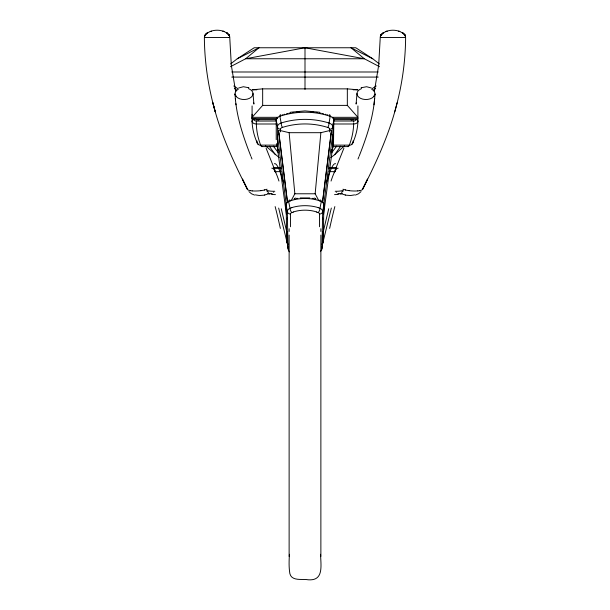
<?xml version="1.0" encoding="UTF-8"?>
<svg xmlns="http://www.w3.org/2000/svg" width="610" height="610" viewBox="0 0 610 610"><rect width="100%" height="100%" fill="white"/><g stroke="black" fill="none" stroke-linecap="round" stroke-linejoin="round"><path stroke-width="0.91" d="M277.192 123.998L256.337 123.998A4.209 2.737 0 0 1 252.121 121.245A2.082 1.578 0 0 1 254.202 119.644A2.104 1.365 0 0 0 256.314 121.009L256.337 123.998A108.466 82.426 0 0 0 260.661 145.127L276.909 145.134M353.686 121.779L353.686 121.016A2.104 1.365 0 0 0 355.79 119.636A2.082 1.578 0 0 1 357.902 121.245A4.209 2.737 0 0 1 353.663 123.99L332.808 123.998M320.875 231.48L320.868 228.727M288.118 244.618A4.239 2.859 0.2 0 1 287.241 243.367L287.066 232.357A4.239 2.867 0 0 1 287.379 231.67M319.503 226.76L319.533 214.072A2.882 1.723 0 0 0 318.306 212.646L316.582 212.051M331.337 208.063L322.827 242.894L322.949 232.41A4.239 2.867 0 0 0 322.4 231.373M289.132 228.727L289.125 231.48M353.678 122.945L353.663 123.96A108.466 82.426 0 0 1 349.339 145.127L333.09 145.134M380.96 37.515L380.243 37.515L378.673 65.3L374.311 91.691M357.948 121.245A97.097 73.787 0 0 1 352.999 142.374L353.076 140.971M405.612 37.53L405.62 37.53C405.444 62.594 401.662 87.588 394.777 111.676L394.746 111.813C387.175 138.699 375.424 164.151 362.736 188.947L367.578 179.065L362.637 189.268M322.827 242.894L322.766 243.298A4.239 2.859 -0.2 0 1 321.882 244.618M321.966 248.666L322.682 211.594L323.841 204.838L323.338 237.702L321.958 248.666A5.787 5.726 68.9 0 1 321.691 249.833L321.63 250.047M356.98 93.452L356.11 104.066L356.24 102.907M359.29 155.84C367.06 135.992 373.968 115.374 374.959 93.917M332.16 117.372A3.271 2.615 0 0 1 333.762 120.048L332.808 126.872L332.808 147.559L332.275 149.885M289.43 554.276C289.041 560.727 288.789 567.3 289.88 573.697C291.603 580.659 300.402 579.21 305.869 579.5C324.215 582.443 320.875 566.385 320.57 554.276M318.55 200.126L315.156 193.774L320.875 132.69L330.574 130.334M373.976 104.821L374.654 98.523M322.522 201.757L331.459 130.121M322.637 201.826L331.459 131.127M323.635 205.844L332.519 135.504A3.187 1.906 0 0 0 332.13 134.604M323.613 214.209L332.519 148.39L332.519 135.504M332.808 147.559L333.38 143.952M333.51 143.152L333.83 120.056A6.451 3.995 4.6 0 0 331.329 116.731C314.905 110.784 296.468 110.86 279.883 116.213M332.793 126.872A6.397 3.965 4.6 0 0 329.072 123.037L330.185 116.235M204.48 36.409C208.833 28.182 225.41 28.098 229.688 36.463L229.055 34.846L229.688 36.463M204.396 36.882L205.372 34.442L207.606 32.604L205.372 34.442L204.434 36.47M319.548 200.354A3.325 1.548 -66.8 0 1 321.302 201.62L319.968 208.269A3.309 1.487 -68 0 1 318.145 212.608M324.162 206.462L324.505 204.952M328.729 208.757L322.995 232.867M380.312 36.463L380.945 34.846L380.312 36.463C384.605 28.091 401.235 28.167 405.566 36.47L404.918 34.854L405.566 36.47M394.746 111.813L397.209 102.602M343.903 148.192L334.143 172.546M358.017 159.004L358.97 156.633M353.015 142.443L352.603 143.114A6.763 5.055 4.6 0 1 352.275 143.51M291.45 200.126L294.844 193.774L289.125 132.69L279.426 130.334M330.856 157.555L334.631 154.734L340.685 146.186M331.535 152.881L336.712 146.125M373.945 96.105L375.15 94.641M353.19 89.8L357.917 89.8L347.334 88.869L262.666 88.869L262.666 105.385L252.083 117.318L277.596 117.318M361.044 191.631L358.489 193.797L355.424 195.07M334.631 154.734L344.513 145.798M373.328 90.219L375.554 88.427M230.641 63.936L237.267 58.758L254.202 47.755L355.798 47.755L372.733 58.758L379.359 63.936M372.26 88.587L376.217 85.972M230.466 66.704L245.662 58.758L259.029 47.755L237.267 58.758M238.655 88L243.39 86.727L248.705 87.733M361.295 87.733L366.61 86.727L371.345 88M361.189 87.771L361.661 87.566M289.399 251.846A4.4 4.346 -70 0 1 288.454 250.024L288.294 249.841A5.787 5.742 43.9 0 1 288.034 248.666L287.318 211.594A5.62 3.576 -5.7 0 1 290.017 208.262L288.652 201.59L290.612 200.873M354.616 194.887L350.529 195.528L345.199 195.116M290.032 208.269L291.755 207.705M293.418 212.051L291.854 212.585A2.875 1.716 0 0 0 290.474 214.072L290.497 226.76M280.547 131.867L280.547 129.167A3.233 1.937 0 0 1 282.453 127.398C297.093 122.762 313.136 122.793 327.768 127.452A3.225 1.929 0 0 1 329.652 129.221L329.652 131.92M282.399 114.909L282.987 114.733M280.539 129.206A3.233 2.585 0 0 1 277.443 126.857A6.405 3.98 -5.2 0 1 281.149 122.984C296.643 118.149 313.586 118.165 329.072 123.045M294.256 199.195L294.844 199.028M385.985 31.491L387.129 31.171L386.618 31.316M210.214 31.491L211.373 31.171M284.168 114.383L284.763 114.222M286.57 113.75L287.783 113.452M294.211 198.494L295.911 198.075M343.026 191.38L341.958 191.639A4.453 1.54 84 0 1 340.342 193.881M342.172 193.538L337.696 193.965M296.628 198.57L297.878 198.311M289.003 113.178L290.238 112.919M264.656 190.038L260.981 190.633M359.61 190.686L361.044 190.32A11.834 3.042 5 0 0 362.714 188.78M372.733 58.758L350.971 47.755L364.338 58.758L305 47.755L245.662 58.758L364.338 58.758L379.534 66.704M351.551 119.789L357.917 118.607L333.35 118.607M264.801 195.116L259.471 195.528L255.384 194.887M290.421 112.255L305.008 110.89L319.587 112.255M292.587 112.492L293.456 112.354M300.196 197.937L309.804 197.937M296.971 111.897L299.632 111.653M262.666 88.869L252.083 89.8L256.81 89.8M351.017 119.873L353.686 119.636L333.685 119.636M357.796 190.915L355.683 191.006A11.735 2.699 3.7 0 1 348.989 190.655M247.363 189.268L242.422 179.065L247.263 188.947C234.575 164.151 222.825 138.699 215.254 111.813L215.223 111.676C208.33 87.588 204.571 62.594 204.365 37.53L229.756 37.515L231.327 65.3L235.689 91.691M405.398 37.53L380.243 37.515M231.747 71.995L378.253 71.995M231.747 77.081L378.253 77.081M262.666 105.385L347.334 105.385L357.917 117.318L332.404 117.318M252.083 105.934L252.083 118.607L277.596 118.607M276.315 119.636L256.314 119.636L258.983 119.873M256.314 121.077L276.315 121.016M333.685 121.016L353.686 121.016M289.125 132.69L320.875 132.69M261.583 146.613L277.71 146.613M332.458 146.613L348.417 146.613M273.814 167.552L280.425 167.552M329.575 167.552L336.186 167.552M281.286 168.543L274.241 168.604A4.232 4.14 -0.1 0 0 273.951 168.657M328.714 168.543L335.813 168.612A4.232 4.14 0.1 0 1 336.049 168.657M274.607 171.639L281.004 171.639M328.996 171.639L335.393 171.639M294.844 193.774L315.156 193.774M272.304 193.965L267.828 193.538M229.04 37.515L229.756 37.515M252.204 190.915L254.317 191.006A11.735 2.699 -3.7 0 0 261.011 190.655M310.376 111.653L313.037 111.897M349.019 190.633L345.344 190.038M316.552 112.354L317.421 112.492M252.083 118.607L258.465 119.789M312.122 198.311L313.372 198.57M250.39 190.686L248.956 190.32A11.834 3.042 -5 0 1 247.286 188.78M319.777 112.926L321.02 113.178M322.248 113.46L323.468 113.75M314.089 198.075L315.789 198.494M266.974 191.38L268.042 191.639A4.453 1.548 -84 0 0 269.658 193.881M254.576 195.07L251.511 193.797L248.956 191.631M399.146 31.316L399.786 31.491L398.627 31.171M325.282 114.23L325.877 114.398M315.156 199.028L315.744 199.195M224.015 31.491L222.871 31.171L223.382 31.316M327.067 114.749L327.661 114.924M318.252 207.705L319.968 208.269A5.62 3.576 5.7 0 1 322.644 211.586A3.256 2.6 -8.4 0 1 319.533 214.11M319.388 200.873L321.34 201.59M248.339 87.566L248.811 87.771M402.882 32.917L402.394 32.604L404.628 34.442L405.604 36.882M233.782 85.972L237.74 88.587M265.487 145.798L279.144 157.555M234.446 88.427L236.672 90.219M403.256 33.153L404.628 34.442L405.52 36.409M234.85 94.641L236.055 96.105M273.288 146.125L278.465 152.881M269.315 146.186L275.369 154.734M256.924 140.971L257.397 143.114A6.763 5.055 -4.6 0 0 257.725 143.51M275.857 172.546L266.097 148.192M251.03 156.633L251.983 159.004M250.71 155.84C242.948 135.992 236.024 115.381 235.041 93.917M215.223 111.676L212.791 102.602L215.254 111.813M278.663 208.063L287.173 242.864M287.005 232.867L281.271 208.757M285.495 204.952L285.838 206.462M281.149 122.984L279.883 116.213L278.732 116.716A6.451 4.018 -5.2 0 0 276.238 120.086L276.231 139.69M276.673 143.594L277.985 149.984A5.383 5.147 -42.2 0 0 278.572 151.089M276.231 120.086L277.397 126.865L277.481 148.39L286.387 214.209M288.042 248.666L286.662 237.702L286.159 204.838L287.318 211.594A3.256 2.6 8.4 0 0 290.467 214.11M286.364 205.844L277.481 135.504A3.187 1.906 0 0 1 278.999 133.895M278.541 130.121L287.478 201.757M278.541 131.127L287.363 201.826M253.76 102.907L253.89 104.066L253.02 93.452M235.902 103.662L236.024 104.821M235.346 98.523L235.468 99.697M357.917 105.934L357.895 121.245M347.334 88.869L347.334 105.385M322.682 217.8L322.682 219.577M320.875 235.079L320.875 556.442M305 47.755L305 89.411M289.125 235.079L289.125 556.442M287.318 217.8L287.318 219.577M252.105 114.222L252.105 121.245M267.096 189.222A17.72 5.513 -1.9 0 1 264.389 189.908M252.243 190.892A9.585 2.379 -4.4 0 1 250.443 190.671M269.01 193.446A12.017 4.171 -2.7 0 1 264.542 194.941M345.611 189.908A17.72 5.513 1.9 0 1 342.904 189.222M359.557 190.671A9.585 2.379 4.4 0 1 357.757 190.892M345.458 194.941A12.017 4.171 2.7 0 1 340.99 193.446M338.977 193.66A4.758 1.258 0 0 1 334.547 194.62M336.194 192.203A4.758 1.258 0 0 1 336.499 192.242M287.867 243.474A3.988 2.676 -8.4 0 1 286.761 242.048M286.997 242.002A3.241 2.539 0 0 1 287.47 240.058M323.239 242.048A3.988 2.676 8.4 0 1 322.133 243.474M322.53 240.058A3.241 2.539 0 0 1 323.003 242.002M321.317 249.963A4.4 4.079 -52.8 0 1 320.38 251.648M275.14 206.584A184.777 12.223 81.9 0 1 280.356 228.414M329.644 228.414A184.777 12.223 -81.9 0 1 334.86 206.584M275.453 194.62A4.758 1.258 0 0 1 271.023 193.66M273.501 192.242A4.758 1.258 0 0 1 273.806 192.203M276.299 120.071A3.271 2.623 0 0 1 277.885 117.356M282.445 127.429A3.264 1.06 75 0 1 281.172 123.014M279.906 116.235A3.271 1.106 74.7 0 1 280.951 114.947M329.148 114.939A3.271 1.106 -74.7 0 1 330.162 116.258M329.049 123.075A3.264 1.067 -74.9 0 1 327.761 127.482M332.763 126.872A3.233 2.592 0 0 1 329.652 129.251M332.93 141.36A8.464 0.679 -0.5 0 1 333.594 141.512M332.183 149.9A5.871 5.582 59.3 0 1 331.367 151.387M331.001 133.895A3.187 1.906 0 0 1 331.52 134.131M278.396 149.976A4.209 2.516 0 0 1 277.489 148.39M332.511 148.39A4.209 2.516 0 0 1 331.604 149.976M248.544 88.633A8.998 5.841 0 0 1 251.206 97.203A8.998 5.841 0 0 1 237.778 97.882A8.998 5.841 0 0 1 238.365 89.144M274.797 191.266A8.982 2.608 0 0 1 266.501 190.274M326.594 182.329A204.685 15.265 -83.3 0 1 335.599 163.739M331.047 181.056A200.461 15.585 -83.5 0 1 338.207 168.185M274.401 163.739A204.685 15.265 83.3 0 1 283.406 182.329M271.793 168.185A200.461 15.585 83.5 0 1 278.953 181.056M287.02 202.627A3.302 2.638 8.7 0 0 286.242 204.83A5.65 3.614 -5.7 0 1 288.637 201.575M291.854 212.608A3.309 1.472 68.3 0 1 290.078 208.307M288.667 201.597A3.325 1.555 65.9 0 1 290.452 200.385M290.528 200.781A29.12 17.408 0 0 1 319.472 200.781M321.363 201.575A5.65 3.614 5.7 0 1 323.803 204.838A3.302 2.608 -7.1 0 0 322.957 202.642M291.702 207.644A28.578 17.08 0 0 1 318.298 207.644M293.341 211.96A24.202 14.465 0 0 1 316.666 211.96M257.001 142.374A97.097 73.787 0 0 1 252.052 121.245M352.885 142.389A4.102 2.714 0 0 1 349.469 145.294M258.228 144.128A7.076 5.284 -4.5 0 1 257.786 143.716M261.423 146.469A4.316 0.816 77 0 1 260.653 145.012M261.926 146.186A4.316 0.816 77 0 1 261.82 146.499M349.347 145.012A4.316 0.816 -77 0 1 348.577 146.469M348.18 146.499A4.316 0.816 -77 0 1 348.074 146.186M352.214 143.716A7.076 5.284 4.5 0 1 351.772 144.128M260.531 145.294A4.095 2.707 0 0 1 257.115 142.427M371.635 89.144A8.998 5.841 0 0 1 372.222 97.882A8.998 5.841 0 0 1 358.794 97.203A8.998 5.841 0 0 1 361.455 88.633M343.499 190.274A8.982 2.608 0 0 1 335.203 191.266M380.754 35.182L380.426 35.99L381.227 34.442L383.415 32.604L380.754 35.182M227.057 32.917L226.585 32.604L228.773 34.442L229.573 35.99L227.057 32.917"/></g></svg>
